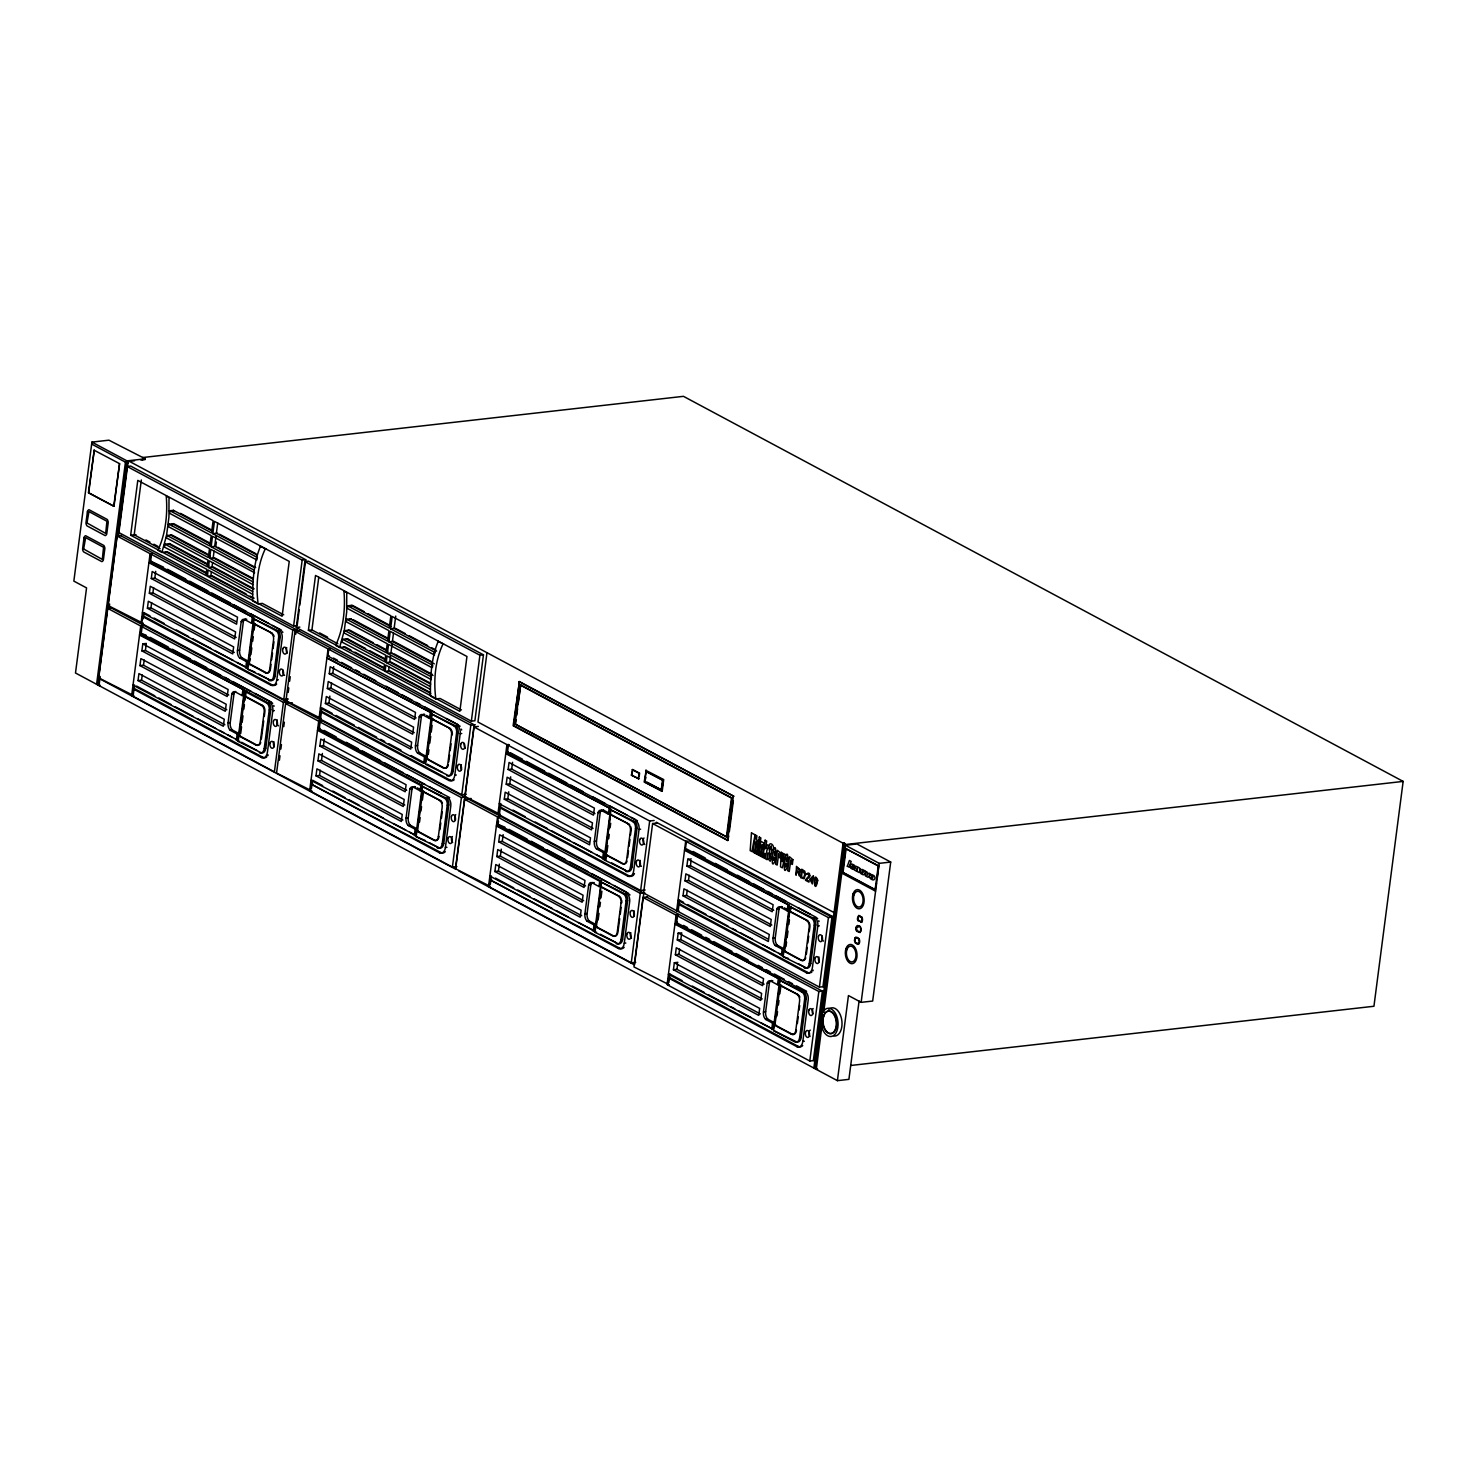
<?xml version="1.0" encoding="UTF-8"?>
<svg xmlns="http://www.w3.org/2000/svg" width="1477" height="1477" viewBox="0 0 1477 1477"><rect width="100%" height="100%" fill="white"/><g stroke="black" fill="none" stroke-linecap="round" stroke-linejoin="round"><path stroke-width="1.5" d="M173.418 511.651L173.437 510.322L169.209 510.802M351.157 606.733L351.175 605.422L390.814 626.617M165.978 538.09L167.196 535.542L208.331 557.549L209.494 548.613L168.655 526.772L168.969 524.169L209.826 546.047L211.193 535.56L169.818 513.424L169.91 510.71L211.525 532.975L213.113 520.679L137.786 480.376L130.659 535.228L205.986 575.532L206.798 569.328L163.725 546.73M343.716 633.19L344.935 630.642L386.069 652.649L387.232 643.714L346.393 621.872L346.707 619.269L387.565 641.129L388.931 630.661L347.538 608.524L347.63 605.81L389.263 628.076L390.851 615.78L315.524 575.458L308.398 630.328L383.725 670.632L384.537 664.428L341.464 641.812M430.638 679.697L431.487 676.946L387.38 653.351L388.543 644.415L431.856 667.604M854.685 940C853.854 935.569 859.854 937.138 859.651 940.812A3.526 2.105 83.5 0 1 859.152 943.471L858.617 943.877M854.777 939.39L854.998 941.643M856.272 927.796L856.346 929.476M857.583 917.642L857.675 919.322M857.786 918.232L858.783 915.777L861.7 917.162L858.746 915.371L857.38 919.359M172.274 525.867L172.514 523.781L211.414 544.588M142.475 460.233L142.826 457.519L145.263 458.812L108.929 440.183L91.906 442.103L73.85 581.107L86.552 587.901L75.493 672.995L837.404 1080.666L848.906 1079.355L859.079 1000.981M114.006 506.316L88.417 492.801L94.251 450.097L88.694 492.764L114.006 506.316L119.563 463.649L93.956 450.134M113.729 506.353L119.563 463.649M112.067 607.804L107.599 608.302L98.571 677.795L133.872 695.685L132.339 695.87L133.244 688.928L134.776 688.744L262.98 757.35A8.364 5.003 83.5 0 0 266.783 756.907M121.465 535.468L116.997 535.966L107.969 605.459L143.269 623.349L141.737 623.534L142.641 616.592L144.174 616.407L272.377 685.014A8.364 5.003 83.5 0 0 275.608 684.996M97.925 684.146L126.764 462.006L125.453 462.153L96.596 684.294L100.344 685.439L99.033 685.586L100.214 676.521M299.813 605.201L305.721 559.728L130.678 466.067L127.133 466.474L118.566 532.403L293.609 626.063L297.154 625.657L299.222 609.743M109.04 608.579L109.63 603.982M118.455 536.022L128.241 460.75L145.263 458.812M141.33 479.97L134.204 534.822L160.125 548.687M131.675 695.501L140.684 626.008L107.599 608.302M141.054 623.165L150.082 553.672L116.997 535.966M255.059 693.488L271.196 702.129L140.481 633.19L141.367 626.377L142.9 626.193L140.684 626.008M281.59 630.568A6.702 4.006 83.5 0 0 280.593 629.793L149.879 560.854L150.765 554.041L152.297 553.857L150.082 553.672M133.207 695.335L134.555 684.977L133.004 685.162L237.871 740.254L244.37 690.147L141.054 634.87L139.521 635.036L244.37 690.147M141.054 634.87L142.235 625.842M143.14 618.863L143.952 612.641L142.401 612.826L247.25 667.918L253.767 617.811L150.451 562.534L148.919 562.7L253.767 617.811M150.451 562.534L151.337 555.758M144.174 616.407L142.567 617.054M138.026 680.602L138.93 673.586L224.264 719.244L223.341 726.259L138.026 680.602L141.552 680.195L224.855 724.764M139.964 665.629L140.869 658.613L226.203 704.271L225.298 711.286L139.964 665.629L143.509 665.222L226.793 709.791M142.789 643.861L228.123 689.501L227.2 696.516L141.884 650.877L142.789 643.861L146.334 643.455M147.405 608.266L148.328 601.25L233.643 646.908L232.738 653.923L147.405 608.266L150.949 607.878L234.252 652.446M149.362 593.292L150.266 586.277L235.6 631.934L234.677 638.95L149.362 593.292L152.906 592.886L236.191 637.455M151.282 578.541L152.186 571.525L237.52 617.183L236.597 624.18L151.282 578.541L154.808 578.135L236.08 621.614M141.552 680.195L142.235 674.952M143.509 665.222L144.192 659.961M228.713 695.039L145.429 650.471L146.297 643.695L142.752 644.101M150.949 607.878L151.633 602.616M152.906 592.886L153.59 587.624M154.808 578.135L155.694 571.359M257.016 602.838L207.315 576.233L208.128 570.03L252.641 594.289M252.659 591.538L208.46 567.445L209.309 560.835L252.918 584.597M253.065 581.92L209.642 558.251L210.805 549.333L254.635 572.781M254.321 570.288L211.137 546.748L212.503 536.262L256.813 559.986L257.367 557.512L212.836 533.695L214.442 521.381L289.234 561.408L282.107 616.26L258.807 603.798M211.396 571.691L210.86 575.845L252.973 598.37M212.577 562.626L212.005 567.039L252.973 588.972M214.054 551.161L213.186 557.844L253.287 579.298M216.048 535.874L214.682 546.342L254.561 567.685M217.71 523.043L216.381 533.289L256.869 554.946M216.381 542.022L215.827 546.213L211.137 546.748M239.92 729.232L239.329 733.737L237.151 733.995L230.227 730.284A6.277 3.748 83.5 0 1 228.067 722.788L231.815 693.95A5.096 3.046 83.5 0 1 235.231 691.882L242.136 695.593L244.314 695.335M251.958 636.569L248.727 661.401L246.548 661.659L239.625 657.948A6.277 3.748 83.5 0 1 237.465 650.471L241.213 621.614A5.096 3.046 83.5 0 1 244.61 619.546L246.788 619.306M239.329 733.737L232.406 730.044A6.277 3.748 83.5 0 1 230.246 722.548L233.994 693.71A5.096 3.046 83.5 0 1 235.711 691.494M248.727 661.401L241.803 657.708A6.277 3.748 83.5 0 1 239.643 650.212L243.391 621.374A5.096 3.046 83.5 0 1 245.773 619.048M236.32 740.439L237.151 733.995M242.136 695.593L242.837 690.313M245.717 668.102L246.548 661.659M253.712 622.999L251.533 623.257L252.216 617.977M243.428 702.11L244.665 691.291L246.197 691.125L268.242 702.904A5.41 3.231 83.5 0 1 270.771 709.735L265.786 748.248A6.868 4.117 83.5 0 1 260.857 752.568L238.148 741.417L238.868 735.915L240.4 735.731M240.493 724.709L241.379 717.933M241.97 713.409L242.856 706.634M272.617 633.688A5.114 3.065 83.5 0 0 271.86 633.098L253.435 623.682L254.044 618.955L277.639 630.587A5.41 3.231 83.5 0 1 280.168 637.418L275.165 675.931A6.868 4.117 83.5 0 1 270.254 680.232L247.545 669.081L250.37 658.964M252.53 632.045L253.416 625.269M240.696 733.515L241.563 726.869M242.136 722.438L243.003 715.791M243.853 709.145L244.425 704.714M245.016 700.283L246.197 691.125M250.942 654.533L251.81 647.886M252.678 641.24L253.25 636.809M254.118 630.162L254.69 625.731M238.868 735.915L256.038 745.091A6.074 3.637 83.5 0 0 260.377 741.288L264.18 711.969A5.114 3.065 83.5 0 0 261.78 705.508L244.037 696.018L245.588 695.852M248.265 663.579L265.417 672.755A6.074 3.637 83.5 0 0 269.774 668.952L273.577 639.633A5.114 3.065 83.5 0 0 271.177 633.171M261.355 738.943L263.7 720.905M264.291 716.4L264.863 711.896A5.114 3.065 83.5 0 0 263.903 706.892M268.463 672.663A6.074 3.637 83.5 0 0 270.457 668.878L271.048 664.355M271.62 659.85L272.506 653.092M273.097 648.569L273.965 641.812M259.324 752.735A6.868 4.117 83.5 0 0 264.235 748.433L269.239 709.92A5.41 3.231 83.5 0 0 266.691 703.089L244.665 691.291M268.722 680.417A6.868 4.117 83.5 0 0 273.633 676.097L278.636 637.584A5.41 3.231 83.5 0 0 276.088 630.753L254.044 618.955M269.663 702.295A6.702 4.006 83.5 0 1 272.802 710.769L267.411 752.273A8.364 5.003 83.5 0 1 261.447 757.516L133.244 688.928M142.641 616.592L270.826 685.18A8.364 5.003 83.5 0 0 276.808 679.937L282.199 638.433A6.702 4.006 83.5 0 0 279.042 629.977M141.367 626.377L283.418 702.387L274.408 771.88L132.339 695.87M288.273 699.027L283.787 699.544L292.815 630.051L150.765 554.041M293.609 626.063L302.176 560.134L127.133 466.474M292.298 702.775L285.596 703.532L276.568 773.043L311.204 790.564M299.462 630.697L294.994 631.214L285.966 700.707L321.266 718.597L319.734 718.764L320.62 711.822L322.171 711.656L450.374 780.244A8.364 5.003 83.5 0 0 454.178 779.801M296.305 627.503L304.871 561.574L308.416 561.168L483.459 654.828L474.892 720.758L471.348 721.164L296.305 627.503L299.849 627.097M279.393 760.267L279.984 755.781M280.852 749.061L281.442 744.574M283.769 726.647L284.341 722.161M287.332 699.138L286.963 701.981L111.144 607.896M288.218 692.418L288.79 687.931M289.658 681.211L290.249 676.724M295.788 634.131L296.36 629.645L120.542 535.579M337.864 643.787L311.924 629.922L318.755 577.359M309.653 790.749L318.681 721.238L285.596 703.532M319.05 718.413L328.079 648.92L294.994 631.214M456.873 866.611L452.387 867.11L310.336 791.1L311.222 784.158L440.977 852.58A8.364 5.003 83.5 0 0 442.288 853.004M449.71 797.691A6.702 4.006 83.5 0 0 449.193 797.358L318.478 728.419L319.364 721.607L320.897 721.441L318.681 721.238M446.479 718.56L458.59 725.041L327.857 656.083L328.743 649.271L330.294 649.105L328.079 648.92M311.462 788.496L312.552 780.225L322.669 785.635M311.001 780.391L415.849 835.502L422.367 785.376L319.05 730.1L320.232 721.071M320.601 718.228L321.931 707.889L332.067 713.299M312.773 783.992L311.167 784.619M322.171 711.656L320.564 712.283M316.004 775.85L316.927 768.834L402.242 814.473L401.338 821.489L316.004 775.85L319.549 775.443L402.852 820.012M317.961 760.858L318.866 753.842L404.2 799.5L403.276 806.516L317.961 760.858L321.506 760.452L404.79 805.02M319.881 746.107L320.786 739.091L406.101 784.749L405.196 791.764L319.881 746.107L323.408 745.7L406.71 790.269M325.402 703.514L326.325 696.498L411.64 742.156L410.735 749.153L325.402 703.514L328.946 703.107L412.249 747.676M327.359 688.522L328.263 681.506L413.578 727.164L412.674 734.18L327.359 688.522L330.885 688.134L414.188 732.684M329.26 673.77L330.183 666.755L415.499 712.412L414.594 719.428L329.26 673.77L332.805 673.364L416.108 717.933M319.549 775.443L320.232 770.182M321.506 760.452L322.411 753.455M323.408 745.7L324.294 738.943M328.946 703.107L329.851 696.092M330.885 688.134L331.568 682.872M332.805 673.364L333.691 666.607M433.869 655.16L435.106 652.612L390.574 628.796L392.18 616.481L466.954 656.49L459.845 711.36L385.054 671.333L385.848 665.13L430.379 689.39M430.379 686.639L386.199 662.545L387.048 655.936L431.339 679.623M432.447 667.364L432.743 665.315L388.876 641.849L390.242 631.362L434.552 655.086M389.134 666.792L388.599 670.946L430.712 693.47M390.593 655.53L389.725 662.139L430.712 684.073M392.088 644.027L390.925 652.945L433.019 675.469M393.51 633.061L392.42 641.443L434.293 663.838M395.725 616.075L394.119 628.39L436.62 651.135M408.224 825.514L410.403 825.274L417.326 828.985L415.148 829.225L408.224 825.514A6.277 3.748 83.5 0 1 406.064 818.036L409.812 789.18A5.096 3.046 83.5 0 1 413.209 787.112L415.388 786.872A5.096 3.046 83.5 0 0 411.991 788.94L409.812 789.18M427.591 749.873L426.724 756.649L424.545 756.889L417.622 753.178A6.277 3.748 83.5 0 1 415.462 745.7L419.21 716.843A5.096 3.046 83.5 0 1 422.607 714.794L424.785 714.536A5.096 3.046 83.5 0 0 421.37 716.603L419.21 716.843M410.403 825.274A6.277 3.748 83.5 0 1 408.243 817.796L411.991 788.94M426.724 756.649L419.8 752.938A6.277 3.748 83.5 0 1 417.622 745.46L421.37 716.603M414.317 835.668L415.148 829.225M417.123 787.795L422.311 790.583L420.133 790.823L420.816 785.561L317.518 730.284L319.05 730.1M431.764 713.04L326.897 657.948L431.764 713.04L425.247 763.166L423.714 763.332L424.545 756.889M431.118 722.77L431.709 718.247L429.53 718.487L430.213 713.225M440.848 800.922A5.114 3.065 83.5 0 0 440.46 800.663L422.034 791.247L422.644 786.539L446.22 798.152A5.41 3.231 83.5 0 1 448.768 804.983L443.765 843.496A6.868 4.117 83.5 0 1 438.854 847.798L416.145 836.647L416.846 831.145L418.397 830.979M427.795 758.643L426.244 758.809L425.542 764.311L448.251 775.462A6.868 4.117 83.5 0 0 453.162 771.16L458.165 732.647A5.41 3.231 83.5 0 0 455.618 725.816L432.041 714.203L431.432 718.93L449.857 728.327A5.114 3.065 83.5 0 1 451.279 729.786M417.899 824.461L420.262 806.387M420.834 801.863L421.72 795.088M428.182 745.35L429.068 738.574M429.641 734.051L430.527 727.275M419.542 822.098L420.133 817.667M420.982 811.021L421.554 806.59M422.422 799.943L423.29 793.297M428.367 754.212L428.939 749.781M429.807 743.116L430.675 736.469M431.247 732.038L432.115 725.392M416.846 831.145L434.016 840.339A6.074 3.637 83.5 0 0 438.374 836.517L442.177 807.199A5.114 3.065 83.5 0 0 439.777 800.737M426.244 758.809L443.414 768.003A6.074 3.637 83.5 0 0 447.753 764.181L451.574 734.863A5.114 3.065 83.5 0 0 449.156 728.401M439.924 829.668L440.811 822.911M441.401 818.406L442.269 811.63M448.731 761.855L449.617 755.079M450.208 750.574L451.076 743.817M437.321 847.983A6.868 4.117 83.5 0 0 442.232 843.662L447.236 805.15A5.41 3.231 83.5 0 0 444.688 798.318L422.644 786.539M446.7 775.647A6.868 4.117 83.5 0 0 451.63 771.326L456.615 732.814A5.41 3.231 83.5 0 0 454.085 725.982L432.041 714.203M311.222 784.158L439.426 852.764A8.364 5.003 83.5 0 0 445.408 847.503L450.799 805.999A6.702 4.006 83.5 0 0 447.642 797.543M320.62 711.822L448.823 780.428A8.364 5.003 83.5 0 0 454.805 775.185L460.196 733.663A6.702 4.006 83.5 0 0 457.039 725.207M452.387 867.11L461.415 797.617L319.364 721.607M466.252 794.275L461.784 794.774L470.812 725.281L328.743 649.271M471.348 721.164L479.914 655.234L304.871 561.574M471.181 798.485L464.461 799.242L455.433 868.734L490.069 886.274M478.326 726.407L473.859 726.906L464.83 796.398L500.131 814.307L498.598 814.473L499.503 807.531L501.035 807.365L629.239 875.953A8.364 5.003 83.5 0 0 633.042 875.51M486.985 652.705L477.976 722.05L834.062 912.583M488.536 886.44L497.546 816.947L464.461 799.242M497.915 814.104L506.943 744.611L473.859 726.906M624.18 947.292A8.364 5.003 83.5 0 1 619.842 948.289L490.106 879.867L489.201 886.809L631.27 962.819L635.738 962.302M628.574 893.4A6.702 4.006 83.5 0 0 628.057 893.068L497.343 824.129L498.229 817.316L499.761 817.132L497.546 816.947M637.455 820.732L506.74 751.793L507.626 744.98L509.159 744.796L506.943 744.611M490.346 884.206L491.416 875.916M489.866 876.101L594.733 931.193L601.231 881.086L497.915 825.809L498.506 821.286M499.466 813.938L500.814 803.599L499.263 803.765L604.111 858.875L610.629 808.75L507.313 753.473L505.78 753.658L610.629 808.75M507.313 753.473L508.494 744.445M491.638 879.701L490.05 880.329M501.035 807.365L499.429 807.993M728.789 836.019L727.644 840.487L513.128 725.705L519.424 681.562L733.94 796.343L518.852 681.617M728.216 840.431L513.701 725.65L519.424 681.562M494.887 871.541L495.792 864.525L581.126 910.183L580.203 917.199L494.887 871.541L498.432 871.153L581.716 915.722M496.826 856.568L497.731 849.552L583.064 895.21L582.16 902.225L496.826 856.568L500.371 856.162L583.655 900.73M498.746 841.816L499.651 834.8L584.984 880.458L584.061 887.455L498.746 841.816L502.291 841.41L585.575 885.978M504.285 799.205L505.189 792.207L590.505 837.847L589.6 844.862L504.285 799.205L507.811 798.817L589.083 842.296M506.223 784.232L507.128 777.216L592.462 822.874L591.538 829.889L506.223 784.232L509.768 783.825L593.052 828.394M508.143 769.48L509.048 762.464L594.382 808.122L593.459 815.138L508.143 769.48L511.688 769.074L594.973 813.642M515.03 724.044L520.679 684.903L732.038 798.005L726.961 837.071L515.03 724.044L726.961 837.071M515.602 723.988L516.175 719.65M516.728 715.293L517.578 708.794M518.132 704.455L520.679 684.903M498.432 871.153L499.337 864.137M500.371 856.162L501.275 849.146M502.291 841.41L503.159 834.634M507.811 798.817L508.734 791.801M509.768 783.825L510.673 776.81M511.688 769.074L512.556 762.317M587.089 921.223L589.268 920.983L596.191 924.676L594.012 924.934L587.089 921.223A6.277 3.748 83.5 0 1 584.929 913.746L588.677 884.889A5.096 3.046 83.5 0 1 592.092 882.821L594.252 882.581M606.179 847.835L605.588 852.358L603.41 852.598L596.486 848.887A6.277 3.748 83.5 0 1 594.326 841.41L598.074 812.553A5.096 3.046 83.5 0 1 601.471 810.485L603.65 810.245L610.573 813.956L608.395 814.196L601.471 810.485M589.268 920.983A6.277 3.748 83.5 0 1 587.107 913.488L590.855 884.649A5.096 3.046 83.5 0 1 592.572 882.452M605.588 852.358L598.665 848.647A6.277 3.748 83.5 0 1 596.505 841.152L600.253 812.313A5.096 3.046 83.5 0 1 601.97 810.116M593.182 931.378L594.012 924.934M601.176 886.274L599.016 886.532L599.699 881.252L496.383 825.975L497.915 825.809M602.579 859.042L603.41 852.598M608.395 814.196L609.078 808.934M621.042 898.367A5.114 3.065 83.5 0 0 619.325 896.373L600.899 886.957L601.527 882.231L625.103 893.862A5.41 3.231 83.5 0 1 627.633 900.693L622.648 939.206A6.868 4.117 83.5 0 1 617.718 943.508L595.009 932.356L595.729 926.854L597.262 926.67M596.486 922.423L597.373 915.648M597.945 911.124L598.831 904.349M599.422 899.844L600.29 893.068M608.524 829.76L610.906 809.894L634.501 821.526A5.41 3.231 83.5 0 1 637.03 828.357L632.027 866.87A6.868 4.117 83.5 0 1 627.116 871.172L604.407 860.02L605.127 854.518L606.659 854.352M606.752 843.312L607.933 834.283M600.899 886.957L596.413 926.781L613.583 935.956A6.074 3.637 83.5 0 0 617.921 932.153L619.675 918.62M629.83 825.034A5.114 3.065 83.5 0 0 628.722 824.037L610.296 814.621L605.81 854.444L622.98 863.62A6.074 3.637 83.5 0 0 625.325 863.62M598.13 920.023L598.997 913.377M599.865 906.73L600.437 902.299M601.01 897.868L601.877 891.222M606.419 856.18L605.939 859.854L604.407 860.02M606.955 852.118L607.804 845.472M608.672 838.825L609.244 834.394M610.112 827.748L610.684 823.317M631.381 775.148L638.876 778.785L631.381 775.148L632.673 769.535L639.596 773.228L639.116 776.939M631.953 775.093L632.673 769.535M595.729 926.854L612.9 936.03A6.074 3.637 83.5 0 0 617.238 932.227L621.042 902.909A5.114 3.065 83.5 0 0 618.641 896.447M605.127 854.518L622.297 863.713A6.074 3.637 83.5 0 0 626.636 859.891L630.439 830.572A5.114 3.065 83.5 0 0 628.039 824.111M620.266 914.115L621.152 907.34M627.614 857.565L628.482 850.789M629.073 846.284L629.959 839.527M630.531 835.003L631.122 830.499A5.114 3.065 83.5 0 0 630.679 826.603M638.304 778.859L639.024 773.302L632.119 769.591M616.186 943.692A6.868 4.117 83.5 0 0 621.097 939.372L626.1 900.859A5.41 3.231 83.5 0 0 623.552 894.028L601.527 882.231M625.583 871.356A6.868 4.117 83.5 0 0 630.494 867.036L635.498 828.523A5.41 3.231 83.5 0 0 632.95 821.692L610.906 809.894M645.707 770.274L663.708 779.579L662.194 791.303L644.175 781.998L646.206 770.219M662.194 791.303L644.692 781.924L646.151 771.511L663.007 780.188L662.25 786.115M490.106 879.867L618.309 948.456A8.364 5.003 83.5 0 0 624.273 943.212L629.664 901.708A6.702 4.006 83.5 0 0 626.525 893.253M635.904 820.917A6.702 4.006 83.5 0 1 639.061 829.372L633.67 870.876A8.364 5.003 83.5 0 1 627.688 876.119L499.503 807.531M645.911 777.364L644.877 781.37L661.733 790.066L647.203 782.293M631.27 962.819L640.279 893.327L498.229 817.316M645.135 889.985L640.649 890.483L649.677 820.99L507.626 744.98M647.48 896.927L643.012 897.444L633.984 966.937L669.284 984.827L667.752 985.011L668.656 978.069L670.189 977.885L798.392 1046.491A8.364 5.003 83.5 0 0 800.996 1046.75M643.584 893.031L652.612 823.538L657.08 823.021M643.824 892.92L634.482 964.906L458.645 870.821M661.216 790.121L662.49 780.244L646.151 771.511M661.678 791.358L663.191 779.634M667.069 984.642L676.097 915.149L643.012 897.444M809.968 972.992A8.364 5.003 83.5 0 1 807.993 972.586L679.789 903.979L678.238 904.164L677.352 911.087L678.885 910.921L676.669 910.737L685.697 841.244L652.612 823.538M668.656 978.069L796.841 1046.658A8.364 5.003 83.5 0 0 802.823 1041.414L808.214 999.911A6.702 4.006 83.5 0 0 805.057 991.436L675.894 922.331L676.78 915.5L678.312 915.334L676.097 915.149M685.697 841.244L687.913 841.428L686.38 841.595L685.494 848.426L816.209 917.365M668.878 982.39L669.967 974.118L668.416 974.303L773.265 1029.395L779.782 979.288L676.466 924.011L674.934 924.177L779.782 979.288M676.466 924.011L677.352 917.235M678.22 910.57L679.568 900.213L678.017 900.398L782.865 955.49L789.383 905.383L686.067 850.106L684.534 850.272L789.383 905.383M670.189 977.885L668.583 978.531M679.789 903.979L678.183 904.626M674.343 962.727L759.658 1008.385L758.753 1015.401L673.42 969.743L674.343 962.727L677.888 962.321M675.377 954.77L676.281 947.754L761.615 993.412L760.692 1000.409L675.377 954.77L678.922 954.364L762.206 998.932M677.297 940L678.201 932.984L763.535 978.642L762.612 985.657L677.297 940L680.823 939.612L764.126 984.18M683.02 895.837L683.943 888.822L769.259 934.479L768.354 941.495L683.02 895.837L686.565 895.431L767.837 938.91M684.977 880.864L685.882 873.849L771.216 919.488L770.292 926.504L684.977 880.864L688.522 880.458L771.806 925.027M686.897 866.094L687.802 859.079L773.117 904.736L772.213 911.752L686.897 866.094L690.424 865.707L773.726 910.275M760.267 1013.905L676.964 969.337L677.648 964.075M678.922 954.364L679.605 949.102M680.823 939.612L681.709 932.836L678.165 933.242M686.565 895.431L687.248 890.169M688.522 880.458L689.205 875.196M690.424 865.707L691.014 861.183M726.407 837.145L731.466 798.078L520.107 684.977M727.644 840.487L733.367 796.398M729.361 831.606L733.367 800.756M765.64 1019.425L767.818 1019.167L774.742 1022.878L772.563 1023.118L765.64 1019.425A6.277 3.748 83.5 0 1 763.48 1011.93L767.228 983.091A5.096 3.046 83.5 0 1 770.625 981.023L772.803 980.783M784.915 944.449L784.342 948.972L782.164 949.213L775.24 945.52A6.277 3.748 83.5 0 1 773.08 938.024L776.828 909.186A5.096 3.046 83.5 0 1 780.225 907.118L782.404 906.878M767.818 1019.167A6.277 3.748 83.5 0 1 765.658 1011.69L769.406 982.833A5.096 3.046 83.5 0 1 771.788 980.506M784.342 948.972L777.419 945.262A6.277 3.748 83.5 0 1 775.259 937.784L779.007 908.927A5.096 3.046 83.5 0 1 782.072 906.712M771.732 1029.58L772.563 1023.118M779.727 984.476L777.548 984.716L778.231 979.454M781.333 955.674L782.164 949.213M788.441 917.346L789.327 910.57L787.149 910.811L787.832 905.549M799.832 997.141A5.114 3.065 83.5 0 0 797.875 994.575L779.45 985.159L780.059 980.433L803.654 992.046A5.41 3.231 83.5 0 1 806.184 998.877L801.18 1037.389L799.648 1037.574A6.868 4.117 83.5 0 1 794.737 1041.876L773.56 1030.558L774.28 1025.056L775.813 1024.872M805.759 957.853A6.074 3.637 83.5 0 1 801.716 960.253L784.564 951.059L789.733 911.18L807.476 920.669L789.05 911.254L789.66 906.527L813.236 918.14A5.41 3.231 83.5 0 1 815.784 924.971L810.781 963.484A6.868 4.117 83.5 0 1 805.87 967.804L783.161 956.653L783.862 951.133L785.413 950.966M775.037 1020.625L776.2 1011.579M776.791 1007.074L777.677 1000.298M778.25 995.775L779.136 988.999M785.506 939.944L786.392 933.169M786.983 928.645L787.85 921.87M776.957 1016.01L777.548 1011.579M778.397 1004.932L778.988 1000.501M779.838 993.855L780.705 987.19M785.986 946.535L786.558 942.104M787.13 937.673L787.998 931.027M788.866 924.38L789.438 919.949M790.804 909.5L791.21 906.361M774.28 1025.056L791.432 1034.232A6.074 3.637 83.5 0 0 795.789 1030.429L799.592 1001.111A5.114 3.065 83.5 0 0 797.192 994.649M783.862 951.133L801.032 960.327A6.074 3.637 83.5 0 0 805.39 956.524L809.193 927.205A5.114 3.065 83.5 0 0 806.793 920.743M797.34 1023.579L798.226 1016.822M799.112 1010.046L799.685 1005.542M806.368 954.179L807.236 947.422M807.827 942.917L808.713 936.141M809.285 931.636L809.876 927.131A5.114 3.065 83.5 0 0 809.193 922.645M799.648 1037.574L804.651 999.061A5.41 3.231 83.5 0 0 802.103 992.23L780.059 980.433M804.337 967.97A6.868 4.117 83.5 0 0 809.248 963.669L814.252 925.156A5.41 3.231 83.5 0 0 811.704 918.325L789.66 906.527M814.658 917.531A6.702 4.006 83.5 0 1 817.815 926.005L812.424 967.509A8.364 5.003 83.5 0 1 806.442 972.752L678.238 904.164M814.289 1060.504L809.802 1061.021L818.83 991.51L676.78 915.5M823.889 986.599L819.403 987.116L828.431 917.605L686.38 841.595M813.347 1060.615L822.375 991.122L646.557 897.037M822.947 986.71L832.086 916.294M128.241 460.75L843.072 843.219L813.864 1068.074L817.612 1069.219L816.301 1069.366L821.932 1025.998M815.175 1067.926L844.382 843.072L843.072 843.219M823.704 1012.317L845.398 845.269L856.9 843.958L890.705 862.051L872.667 1001.055L861.146 1002.348L848.444 995.553L837.404 1080.666M876.47 883.301L875.104 889.874L842.536 872.445L845.638 848.537L878.723 865.91L877.024 878.944M875.621 889.819L843.053 872.39L846.155 848.481M844.382 843.072L846.709 845.121L842.979 843.958L879.203 863.362L890.705 862.051M847.3 866.353L849.404 860.482L851.177 861.423L849.127 867.165L847.336 866.187M854.998 867.497L855.072 866.925A2.363 1.422 83.5 0 0 853.983 865.024L852.801 864.396A4.893 2.917 83.5 0 0 850.974 864.377A3.212 1.92 83.5 0 0 850.05 865.67L850.623 867.941A2.012 1.2 83.5 0 0 851.121 868.402L852.358 869.067A6.019 3.6 83.5 0 0 853.724 869.362L854.223 868.273A4.505 2.696 83.5 0 1 852.598 868.236L851.62 867.128L854.814 867.682M875.104 889.874L878.206 865.965L845.638 848.537M861.146 1002.348L879.203 863.362M142.826 457.519L683.463 396.334L1403.15 781.407L1373.942 1006.262L850.66 1065.489M856.586 927.501L856.697 930.658M854.998 939.501L855.958 937.673M164.427 546.638L165.129 544.256M164.445 544.348L169.855 543.554M342.147 641.738L342.867 639.356L384.869 661.844L385.737 655.216L344.399 633.098M342.166 639.43L347.593 638.655M260.561 546.065C253.527 562.515 252.438 582.677 252.752 600.991L258.124 603.871L262.352 603.391L283.695 614.82M438.3 641.166C431.247 657.616 430.158 677.777 430.49 696.092L435.844 698.972L440.072 698.492L461.433 709.92M161.898 552.38L166.55 535.449L168.95 516.913L169.006 497.527L166.236 496.032A78.318 46.821 83.5 0 1 157.891 550.238L161.898 552.38L167.252 551.77L206.725 572.891M339.618 647.48L344.289 630.55L346.689 612.013L346.744 592.628L343.956 591.132A78.318 46.821 83.5 0 1 335.63 645.338L339.618 647.48L344.99 646.871L350.917 650.046M854.795 939.114L855.515 937.637M860.666 931.212L860.112 932.282M858.691 943.212L858.875 942.824A3.12 1.865 83.5 0 0 859.134 940.849M859.171 942.788C857.62 945.908 852.617 940.018 858.599 944.135M856.734 927.094C865.319 926.485 853.337 923.347 856.217 930.104M854.943 938.707L855.848 937.323M861.442 922.128L861.977 921.722A3.526 2.105 83.5 0 0 862.476 919.082L862.07 917.346M859.965 931.969L860.389 931.248A3.12 1.865 83.5 0 0 860.648 929.273L860.574 928.738M856.642 926.744L857.712 925.488L860.519 927.002L861.165 929.236M861.017 922.073L861.7 921.076A3.12 1.865 83.5 0 0 861.959 919.119L861.423 917.199M861.128 922.423L861.996 921.057A3.12 1.865 83.5 0 0 862.254 919.082M861.719 922.091L857.731 920.54M859.688 932.227L860.242 931.932A3.526 2.105 83.5 0 0 860.869 929.273L860.666 928.091M858.746 943.508L857.971 944.357L855.183 942.861L854.777 941.015M858.506 915.98L861.885 917.531M855.681 937.71L858.875 938.892L859.06 940.332M861.294 922.036L858.026 919.765M859.983 932.19L856.9 930.473M860.094 932.541L856.678 931.285L856.291 929.421M134.518 460.769L128.13 461.489L91.906 442.103M140.906 460.049L145.171 459.569M168.286 524.261L173.64 523.652L210.62 543.425M130.659 535.228L135.976 534.619M166.513 535.616L171.886 535.006L207.131 553.875M212.836 533.695L217.525 533.16M149.879 560.854L163.522 567.15M259.878 546.139L265.934 548.927M209.642 558.251L214.331 557.715L252.419 578.098M208.46 567.445L213.15 566.91L254.118 588.843M302.176 560.134L305.721 559.728M207.315 576.233L212.005 575.716L246.087 593.957M346.947 605.884L352.32 605.293L364.21 611.644M241.213 621.614L243.391 621.374M140.481 633.19L146.057 635.165M253.435 623.682L254.986 623.516M346.006 619.343L351.378 618.752M276.088 630.753L277.639 630.587M292.815 630.051L297.302 629.534M308.398 630.328L311.924 629.922M141.884 650.877L145.429 650.471M278.636 637.584L280.168 637.418M344.252 630.716L349.624 630.107L373.127 642.68M390.574 628.796L395.264 628.26L405.381 633.67M237.465 650.471L239.643 650.212M239.625 657.948L241.803 657.708M388.876 641.849L393.565 641.313L431.45 661.585M327.857 656.083L329.408 655.917M437.617 641.24L443.654 644.027M247.545 669.081L254.856 671.998M387.38 653.351L392.07 652.816M265.417 672.755L266.118 672.681A6.074 3.637 83.5 0 0 268.002 672.884M386.199 662.545L390.87 662.01L429.899 682.891M273.633 676.097L275.165 675.931M479.914 655.234L483.459 654.828M276.808 679.937L278.359 679.771M385.054 671.333L389.743 670.816L429.844 692.27M270.826 685.18L272.377 685.014M231.815 693.95L233.994 693.71M266.691 703.089L268.242 702.904M283.418 702.387L287.904 701.87M261.78 705.508L262.463 705.434A5.114 3.065 83.5 0 1 263.571 706.412M269.239 709.92L270.771 709.735M272.802 710.769L274.353 710.585M228.067 722.788L230.246 722.548M230.227 730.284L232.406 730.044M318.478 728.419L320.011 728.253M431.432 718.93L432.964 718.745M238.148 741.417L239.699 741.232M256.038 745.091L256.721 745.017A6.074 3.637 83.5 0 0 260.746 742.617M454.085 725.982L455.618 725.816M264.235 748.433L265.786 748.248M470.812 725.281L475.28 724.782M456.615 732.814L458.165 732.647M460.196 733.663L461.729 733.497M451.574 734.863L452.257 734.789A5.114 3.065 83.5 0 0 451.574 730.321M261.447 757.516L262.98 757.35M415.462 745.7L417.622 745.46M417.622 753.178L419.8 752.938M506.74 751.793L508.273 751.627M443.414 768.003L444.097 767.929A6.074 3.637 83.5 0 0 446.866 767.597M451.63 771.326L453.162 771.16M310.336 791.1L311.869 790.933M454.805 775.185L456.338 775M448.823 780.428L450.374 780.244M420.816 785.561L422.367 785.376M422.034 791.247L423.585 791.081M444.688 798.318L446.22 798.152M461.415 797.617L465.883 797.118M447.236 805.15L448.768 804.983M406.064 818.036L408.243 817.796M598.074 812.553L600.253 812.313M497.343 824.129L504.931 827.194M416.145 836.647L425.376 840.598M438.374 836.517L439.057 836.444A6.074 3.637 83.5 0 1 434.7 840.247L434.016 840.339M632.95 821.692L634.501 821.526M442.232 843.662L443.765 843.496M649.677 820.99L654.163 820.492M445.408 847.503L446.94 847.336M635.498 828.523L637.03 828.357M639.061 829.372L640.612 829.206M439.426 852.764L440.977 852.58M594.326 841.41L596.505 841.152M596.486 848.887L598.665 848.647M687.765 859.337L691.31 858.931M630.494 867.036L632.027 866.87M846.819 844.364L1403.15 781.407M842.721 845.933L844.032 845.786M627.688 876.119L629.239 875.953M599.699 881.252L601.231 881.086M588.677 884.889L590.855 884.649M623.552 894.028L625.103 893.862M640.279 893.327L644.766 892.81M626.1 900.859L627.633 900.693M621.042 902.909L621.725 902.835A5.114 3.065 83.5 0 0 621.632 900.195M584.929 913.746L587.107 913.488M776.828 909.186L779.007 908.927M675.894 922.331L677.426 922.146M595.009 932.356L596.56 932.172M789.05 911.254L790.601 911.069M621.097 939.372L622.648 939.206M811.704 918.325L813.236 918.14M828.431 917.605L832.899 917.106M624.273 943.212L625.823 943.046M814.252 925.156L815.784 924.971M618.309 948.456L619.842 948.289M817.815 926.005L819.347 925.821M773.08 938.024L775.259 937.784M775.24 945.52L777.419 945.262M783.161 956.653L788.552 958.536M673.42 969.743L676.964 969.337M809.248 963.669L810.781 963.484M806.442 972.752L807.993 972.586M767.228 983.091L769.406 982.833M779.45 985.159L781.001 984.974M802.103 992.23L803.654 992.046M818.83 991.51L823.317 991.012M804.651 999.061L806.184 998.877M763.48 1011.93L765.658 1011.69M773.56 1030.558L796.269 1041.71M795.789 1030.429L796.472 1030.337A6.074 3.637 83.5 0 1 795.623 1032.958M791.432 1034.232L792.134 1034.158A6.074 3.637 83.5 0 0 795.272 1033.438M802.823 1041.414L804.374 1041.23M796.841 1046.658L798.392 1046.491M91.648 444.06L127.89 463.446M180.526 513.368L212.245 530.335M219.556 534.249L255.983 553.746M368.179 613.767L389.983 625.436M409.424 635.848L427.647 645.578M431.69 647.757L435.752 649.917M173.437 510.322L211.1 530.465M841.779 873.092L875.584 891.185M217.821 547.284L255.706 567.556M353.335 619.786L388.359 638.526M350.234 618.881L389.153 639.689M377.041 644.784L386.826 650.009M394.082 653.886L432.17 674.269M170.538 535.025L209.919 556.09M348.277 630.125L387.657 651.191M166.661 538.016L207.999 560.115L207.131 566.743L165.147 544.274M169.837 543.739L207.814 564.066M347.575 638.839L365.558 648.477M369.564 650.618L385.552 659.167M168.692 543.868L208.682 565.266M346.43 638.969L386.42 660.367M145.946 539.954L149.934 542.096M153.922 544.219L157.91 546.361M319.678 632.931L327.654 637.196M250.093 596.099L254.118 598.24M354.868 652.151L384.463 667.992M166.107 551.9L207.555 574.073M343.846 647L385.294 669.173M298.52 630.808L474.357 724.875L455.618 869.196L99.901 678.885M656.268 822.209L833.49 917.032M689.242 840.838L833.36 917.955M167.566 569.31L185.733 579.039M189.758 581.2L207.925 590.911M211.968 593.071L230.135 602.801M234.178 604.961L246.271 611.441M250.315 613.601L268.482 623.312M272.525 625.473L280.593 629.793M333.451 658.077L337.476 660.237M341.519 662.398L351.618 667.789M355.643 669.949L359.686 672.109M363.711 674.269L375.823 680.749M385.922 686.159L398.033 692.639M402.076 694.799L412.157 700.19M416.2 702.35L420.243 704.511M424.268 706.671L434.367 712.08M510.303 752.698L522.415 759.178M526.44 761.338L544.607 771.068M548.65 773.228L566.817 782.939M570.842 785.099L582.953 791.58M593.052 796.971L605.164 803.451M609.207 805.611L627.356 815.341M631.399 817.501L635.442 819.661M693.082 851.49L705.194 857.971M715.293 863.362L727.404 869.842M737.485 875.252L749.596 881.732M753.639 883.874L763.72 889.283M767.763 891.443L771.806 893.603M775.831 895.764L785.93 901.155M798.042 907.635L810.153 914.115M426.502 715.459L431.709 718.247M271.86 633.098L254.118 623.608L248.948 663.505L266.118 672.681M449.857 728.327L432.115 718.837L426.927 758.735L444.097 767.929M610.98 814.547L628.722 824.037M784.139 907.801L787.592 909.647M244.61 619.546L251.533 623.257M422.607 714.794L429.53 718.487M780.225 907.118L787.149 910.811M143.952 612.641L150.026 615.909M154.07 618.069L164.205 623.497M176.354 629.996L188.521 636.495M192.564 638.655L210.786 648.421M214.848 650.582L233.071 660.348M237.132 662.508L247.25 667.918M258.715 674.047L270.254 680.232M336.11 715.477L354.351 725.225M358.394 727.404L376.635 737.152M380.678 739.312L384.74 741.491M388.783 743.651L400.932 750.15M411.068 755.578L423.216 762.077M427.075 764.144L442.472 772.379M512.962 810.098L525.11 816.596M535.246 822.024L547.395 828.523M551.456 830.683L569.679 840.45M573.741 842.61L591.963 852.358M596.025 854.537L604.111 858.875M611.718 862.937L625.196 870.138M320.398 708.055L423.714 763.332M679.568 900.213L683.611 902.392M687.654 904.552L705.895 914.3M709.939 916.478L728.179 926.227M732.223 928.405L736.284 930.565M740.328 932.725L752.476 939.243M762.612 944.652L774.76 951.151M778.822 953.33L782.865 955.49M798.171 963.687L805.87 967.804M141.737 623.534L283.787 699.544M319.734 718.764L461.784 794.774M498.598 814.473L640.649 890.483M289.141 703.144L464.96 797.211M468.006 798.854L676.669 910.737M677.352 911.087L819.403 987.116M150.1 637.325L168.267 647.055M172.292 649.215L190.459 658.927M194.502 661.087L206.614 667.567M210.639 669.727L220.738 675.137M224.781 677.297L228.806 679.457M232.849 681.617L251.016 691.328M324.054 730.413L336.165 736.894M346.246 742.285L358.357 748.765M362.4 750.925L380.568 760.655M384.611 762.815L402.759 772.526M406.803 774.687L424.97 784.398M429.013 786.558L441.125 793.038M508.974 829.354L527.141 839.065M531.185 841.225L543.296 847.706M547.321 849.866L565.488 859.596M569.531 861.756L587.698 871.467M591.723 873.627L609.89 883.357M613.934 885.517L626.045 891.997M683.482 925.396L687.525 927.556M691.55 929.716L701.649 935.107M705.692 937.267L709.717 939.427M713.76 941.587L731.927 951.317M735.971 953.477L748.082 959.939M758.163 965.349L762.206 967.509M766.231 969.669L770.274 971.829M774.317 973.989L784.398 979.38M788.441 981.54L792.484 983.7M796.509 985.861L806.608 991.27M262.463 705.434L244.72 695.944L239.551 735.823L256.721 745.017M440.46 800.663L422.717 791.174L417.548 831.071L434.7 840.247M601.582 886.883L619.325 896.373M413.209 787.112L420.133 790.823M592.092 882.821L599.016 886.532M797.875 994.575L780.133 985.085L774.963 1024.964L792.134 1034.158M770.625 981.023L777.548 984.716M136.586 686.067L154.808 695.815M158.851 697.993L171.018 704.492M175.061 706.652L193.302 716.419M197.346 718.579L215.587 728.346M219.63 730.506L223.673 732.666M227.735 734.844L231.778 737.005M241.619 742.266L257.016 750.501M332.805 791.063L344.953 797.562M349.015 799.722L359.133 805.15M371.281 811.648L383.448 818.147M393.565 823.575L405.732 830.074M409.775 832.253L413.837 834.413M429.235 842.647L438.854 847.798M495.46 878.095L513.701 887.843M517.744 890.022L529.911 896.521M533.954 898.681L552.176 908.447M556.238 910.607L568.387 917.106M578.522 922.534L594.733 931.193M600.4 934.239L615.798 942.474M669.967 974.118L682.116 980.617M692.251 986.045L704.4 992.544M708.443 994.723L726.684 1004.471M730.727 1006.631L734.789 1008.809M738.832 1010.97L750.981 1017.468M761.117 1022.896L773.265 1029.395M667.752 985.011L809.802 1061.021M858.026 920.503L857.823 918.731M861.793 917.383L862.199 919.119A3.526 2.105 83.5 0 1 861.7 921.759M858.968 939.114L859.356 940.295M854.851 941.052L854.74 939.926M854.555 941.089L854.444 939.944M869.971 875.455A1.883 1.126 83.5 0 0 869.602 876.304L869.787 877.744A6.923 4.136 83.5 0 0 870.895 878.981L872.095 879.627A5.225 3.12 83.5 0 0 873.793 879.775A3.212 1.92 83.5 0 0 874.846 878.52L874.975 877.744A2.123 1.274 83.5 0 0 874.55 876.433A3.489 2.086 83.5 0 0 873.609 875.492L872.427 874.864A4.856 2.899 83.5 0 0 869.99 875.473M459.587 725.798A6.702 4.006 83.5 0 1 460.049 726.333M461.415 729.195A6.702 4.006 83.5 0 1 461.618 730.044M461.562 769.628A3.508 2.105 83.5 0 1 461.396 764.698M465.347 748.359A3.508 2.105 83.5 0 1 464.406 743.503M448.325 764.846A6.074 3.637 83.5 0 1 447.254 767.209M445.297 851.601A8.364 5.003 83.5 0 1 442.952 852.986M452.627 842.573A3.508 2.105 83.5 0 1 452.424 836.517M455.488 820.086A3.508 2.105 83.5 0 1 455.728 814.639M441.217 801.254A5.114 3.065 83.5 0 1 442.417 803.23M435.844 698.972A70.73 42.298 83.5 0 1 442.971 644.101M828.726 1009.271A14.198 8.493 83.5 0 1 841.595 1019.13A14.198 8.493 83.5 0 1 833.933 1036.042M801.18 1037.389A6.868 4.117 83.5 0 1 796.805 1041.931M802.713 1045.494A8.364 5.003 83.5 0 1 801.623 1046.473M810.042 1036.466A3.508 2.105 83.5 0 1 808.879 1032.885A3.508 2.105 83.5 0 1 810.338 1030.115M812.904 1013.997A3.508 2.105 83.5 0 1 813.144 1008.551M629.516 894.36A6.702 4.006 83.5 0 1 629.94 894.988M631.491 938.283A3.508 2.105 83.5 0 1 630.864 932.725M634.353 915.795A3.508 2.105 83.5 0 1 634.187 910.866M268.186 754.913A8.364 5.003 83.5 0 1 267.78 755.689M271.713 702.461A6.702 4.006 83.5 0 1 272.654 703.421M273.762 705.489A6.702 4.006 83.5 0 1 274.02 706.301M274.168 746.734A3.508 2.105 83.5 0 1 274.002 741.786M278.47 725.853A3.508 2.105 83.5 0 1 277.325 719.908M276.697 684.017A8.364 5.003 83.5 0 1 276.181 684.571M282.476 631.713A6.702 4.006 83.5 0 1 282.845 632.396M284.563 675.395A3.508 2.105 83.5 0 1 283.086 670.152M287.35 653.129A3.508 2.105 83.5 0 1 286.723 647.591M273.282 634.556A5.114 3.065 83.5 0 1 274.02 636.273M258.124 603.871A70.73 42.298 83.5 0 1 265.232 549.019M813.199 970.149A8.364 5.003 83.5 0 1 812.793 970.924M811.796 972.143A8.364 5.003 83.5 0 1 811.224 972.568M817.206 918.122A6.702 4.006 83.5 0 1 817.667 918.657M818.775 920.725A6.702 4.006 83.5 0 1 819.033 921.519M819.181 961.97A3.508 2.105 83.5 0 1 819.015 957.022M823.483 941.089A3.508 2.105 83.5 0 1 822.024 935.846M807.864 920.909A5.114 3.065 83.5 0 1 808.584 921.648M634.445 873.535A8.364 5.003 83.5 0 1 633.559 874.975M641.424 866.334A3.508 2.105 83.5 0 1 640.261 860.408M644.729 844.475A3.508 2.105 83.5 0 1 643.086 841.392A3.508 2.105 83.5 0 1 644.009 838.013M627.005 861.239A6.074 3.637 83.5 0 1 625.731 863.307M603.318 810.098A5.096 3.046 83.5 0 1 603.65 810.245M860.205 869.307L859.116 872.519L857.288 871.541L857.472 867.774L856.235 871.024L854.444 870.045L855.792 866.334A11.262 6.739 83.5 0 1 857.509 866.888L858.875 867.608A4.523 2.696 83.5 0 1 860.039 868.734L860.205 869.307M775.167 851.472L774.742 855.201L775.167 851.472M787.241 857.934L786.816 861.663L787.241 857.934M773.523 860.26L774.41 857.731L775.96 858.562C767.634 880.587 776.108 825.901 776.016 858.119L773.948 857.011L773.523 860.26M785.598 866.722L786.484 864.193L788.035 865.024C779.708 887.049 788.183 832.363 788.09 864.58L786.022 863.473L785.598 866.722M853.54 866.02L851.749 866.814L852.487 865.171L853.54 866.094M83.617 548.982L102.301 559.414L103.556 547.284L85.666 537.628L83.617 548.982M86.995 522.987L105.679 533.4L106.935 521.27L88.971 511.596L86.995 522.987M861.737 872.612C864.377 875.27 862.9 866.722 861.737 872.575M871.393 877.781C873.922 880.587 872.667 871.836 871.393 877.781M758.347 841.207L756.759 854.131L755.209 853.3L756.501 841.299L754.692 853.023L753.159 852.192L755.393 835.003L756.926 835.816L756.446 839.508L758.347 841.207M764.126 844.272L762.538 857.214L761.006 856.402L762.28 844.438L760.47 856.106L758.938 855.294L760.747 841.355L763.24 842.592A1.902 1.145 83.5 0 1 764.126 844.272M780.816 853.263L780.299 857.989L778.767 857.177L778.748 853.429L777.16 865.042L775.628 864.23L777.437 850.29L780.816 853.263M792.891 859.725L792.374 864.451L790.823 863.639L790.823 859.872L789.235 871.504L787.703 870.692L789.512 856.752L792.891 859.725M799.555 869.898L799.039 871.633L796.657 870.636L797.045 867.701L799.555 869.898M809.765 875.492C810.67 878.926 802.473 878.981 809.064 881.104L808.934 882.12L805.5 880.274C805.759 878.224 812.036 874.864 807.328 874.107C804.3 876.083 809.636 869.898 809.765 875.492M800.294 869.916L800.165 871.356A2.012 1.2 83.5 0 1 799.519 872.298C799.094 879.849 800.682 874.292 796.546 871.578L796.066 875.233L796.491 866.39L800.294 869.916M859.891 871.578L860.131 872.575A6.923 4.136 83.5 0 0 861.22 873.812L862.439 874.458A5.225 3.12 83.5 0 0 864.137 874.606A3.212 1.92 83.5 0 0 865.245 873.165L865.319 872.575A2.123 1.274 83.5 0 0 864.876 871.264A3.489 2.086 83.5 0 0 863.953 870.322L862.771 869.695A4.856 2.899 83.5 0 0 860.334 870.304A1.883 1.126 83.5 0 0 859.946 871.135L859.891 871.578M817.704 880.292C814.196 899.068 812.442 867.313 817.704 880.292M865.577 871.338L865.374 875.861L868.088 877.32L870.636 874.015L868.919 873.092L867.11 875.326L867.239 872.224L865.577 871.338M781.204 852.303L780.521 866.851L782.385 867.83L785.321 854.518L783.789 853.706L782.219 861.645L782.755 853.134L781.204 852.303M769 847.761L770.255 856.014L769.591 858.488L769.868 853.78L768.317 852.949L767.745 858.303L770.2 861.257L772.009 856.438L771.16 845.841L771.086 849.663L772.619 850.494C776.145 845.527 768.262 839.711 769 847.761M805.482 874.162L804.097 878.778L800.626 877.67L801.734 869.196L804.762 871.227L805.482 874.162M804.799 874.015L803.765 877.781L801.439 877.08L802.288 870.507L804.799 874.015M817.058 880.606C814.049 895.284 814.381 870.359 817.058 880.606M84.004 537.905L82.657 548.318A3.305 1.975 83.5 0 0 82.675 549.85L83.303 551.475A2.456 1.459 83.5 0 0 83.875 552.029L101.47 561.445A2.456 1.459 83.5 0 0 102.116 561.555L103.039 560.743A3.305 1.975 83.5 0 0 103.445 559.432L104.793 549.019A3.305 1.975 83.5 0 0 104.775 547.469L104.147 545.844A2.456 1.459 83.5 0 0 103.556 545.308L86.128 535.985A2.456 1.459 83.5 0 0 85.334 535.782L84.411 536.576A3.305 1.975 83.5 0 0 84.004 537.905M87.383 511.891L86.035 522.304A3.305 1.975 83.5 0 0 86.054 523.855L86.681 525.48A2.456 1.459 83.5 0 0 87.254 526.015L104.849 535.431A2.456 1.459 83.5 0 0 105.495 535.542L106.418 534.748A3.305 1.975 83.5 0 0 106.824 533.437L108.172 523.006A3.305 1.975 83.5 0 0 108.135 521.473L107.526 519.849A2.456 1.459 83.5 0 0 106.935 519.295L89.358 509.897A2.456 1.459 83.5 0 0 88.712 509.787L87.789 510.58A3.305 1.975 83.5 0 0 87.383 511.891M751.479 832.899L750.187 850.604L751.885 851.527L755.079 834.837L751.479 832.899M758.883 840.376L757.073 854.297L758.624 855.128L760.433 841.188L758.883 840.376M759.307 837.09L758.993 839.601L760.526 840.431L760.858 837.921L759.307 837.09M765.123 840.21L762.889 857.398L764.421 858.229L765.086 853.208L765.363 858.728L767.172 859.706L766.711 851.066L768.612 845.582L767.025 844.715L765.658 848.758L766.655 841.022L765.123 840.21M809.913 879.369L812.332 883.948L813.402 875.695L809.913 879.369M812.535 877.098L812.073 880.698L810.448 879.83L812.535 877.098M460.861 743.91A3.508 2.105 83.5 0 0 462.873 749.337A3.508 2.105 83.5 0 0 464.535 744.279A3.508 2.105 83.5 0 0 460.861 743.91M457.538 765.788A3.508 2.105 83.5 0 0 459.55 771.216A3.508 2.105 83.5 0 0 461.212 766.157A3.508 2.105 83.5 0 0 457.538 765.788M451.464 816.246A3.508 2.105 83.5 0 0 453.476 821.674A3.508 2.105 83.5 0 0 455.138 816.615A3.508 2.105 83.5 0 0 451.464 816.246M448.14 838.124A3.508 2.105 83.5 0 0 450.171 843.552A3.508 2.105 83.5 0 0 451.814 838.493A3.508 2.105 83.5 0 0 448.14 838.124M821.821 1014.551A14.198 8.493 83.5 0 0 829.982 1036.503A14.198 8.493 83.5 0 0 836.665 1016.084A14.198 8.493 83.5 0 0 821.821 1014.551M823.372 1016.158A11.318 6.757 83.5 0 0 829.889 1033.623A11.318 6.757 83.5 0 0 835.207 1017.358A11.318 6.757 83.5 0 0 823.372 1016.158M823.778 1016.102A11.318 6.757 83.5 0 0 830.277 1033.586A11.318 6.757 83.5 0 0 835.613 1017.321A11.318 6.757 83.5 0 0 823.778 1016.102M808.879 1010.139A3.508 2.105 83.5 0 0 810.891 1015.567A3.508 2.105 83.5 0 0 812.553 1010.526A3.508 2.105 83.5 0 0 808.879 1010.139M805.556 1032.017A3.508 2.105 83.5 0 0 807.587 1037.445A3.508 2.105 83.5 0 0 809.23 1032.405A3.508 2.105 83.5 0 0 805.556 1032.017M630.328 911.955A3.508 2.105 83.5 0 0 632.359 917.383A3.508 2.105 83.5 0 0 634.002 912.324A3.508 2.105 83.5 0 0 630.328 911.955M627.005 933.833A3.508 2.105 83.5 0 0 629.036 939.261A3.508 2.105 83.5 0 0 630.679 934.202A3.508 2.105 83.5 0 0 627.005 933.833M853.078 893.862A9.674 5.797 83.5 0 0 858.654 908.817A9.674 5.797 83.5 0 0 863.196 894.896A9.674 5.797 83.5 0 0 853.078 893.862M854.02 894.822A7.939 4.745 83.5 0 0 858.58 907.081A7.939 4.745 83.5 0 0 862.328 895.653A7.939 4.745 83.5 0 0 854.02 894.822M845.952 948.714A9.674 5.797 83.5 0 0 851.527 963.669A9.674 5.797 83.5 0 0 856.069 949.748A9.674 5.797 83.5 0 0 845.952 948.714M846.893 949.674A7.939 4.745 83.5 0 0 851.454 961.933A7.939 4.745 83.5 0 0 855.201 950.523A7.939 4.745 83.5 0 0 846.893 949.674M273.467 720.998A3.508 2.105 83.5 0 0 275.497 726.426A3.508 2.105 83.5 0 0 277.141 721.385A3.508 2.105 83.5 0 0 273.467 720.998M270.143 742.876A3.508 2.105 83.5 0 0 272.174 748.304A3.508 2.105 83.5 0 0 273.817 743.263A3.508 2.105 83.5 0 0 270.143 742.876M282.864 648.68A3.508 2.105 83.5 0 0 284.876 654.108A3.508 2.105 83.5 0 0 286.538 649.049A3.508 2.105 83.5 0 0 282.864 648.68M279.541 670.558A3.508 2.105 83.5 0 0 281.572 675.986A3.508 2.105 83.5 0 0 283.215 670.927A3.508 2.105 83.5 0 0 279.541 670.558M818.48 936.233A3.508 2.105 83.5 0 0 820.492 941.661A3.508 2.105 83.5 0 0 822.154 936.621A3.508 2.105 83.5 0 0 818.48 936.233M815.156 958.111A3.508 2.105 83.5 0 0 817.187 963.539A3.508 2.105 83.5 0 0 818.83 958.499A3.508 2.105 83.5 0 0 815.156 958.111M639.726 839.619A3.508 2.105 83.5 0 0 641.738 845.047A3.508 2.105 83.5 0 0 643.4 839.988A3.508 2.105 83.5 0 0 639.726 839.619M636.402 861.497A3.508 2.105 83.5 0 0 638.433 866.925A3.508 2.105 83.5 0 0 640.076 861.866A3.508 2.105 83.5 0 0 636.402 861.497"/></g></svg>
